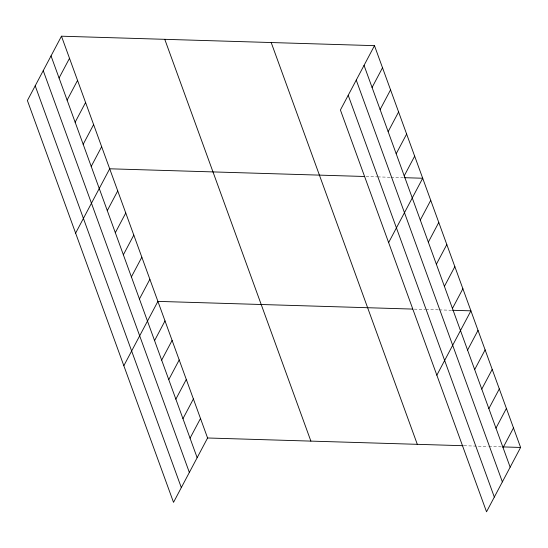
<?xml version="1.0" encoding="UTF-8"?>
<svg xmlns="http://www.w3.org/2000/svg" width="548" height="548" viewBox="0 0 548 548"><rect width="100%" height="100%" fill="white"/><g stroke="black" fill="none" stroke-linecap="round" stroke-linejoin="round"><path stroke-width="0.41" stroke-dasharray="2.74 2.06" d="M366.057 176.531L376.887 176.86M377.723 176.888L390.217 177.264M391.046 177.292L403.54 177.668M414.274 309.127L425.104 309.456M425.94 309.476L438.434 309.853M439.263 309.88L451.764 310.257M463.957 445.736L488.11 446.462M488.946 446.49L501.441 446.867"/><path stroke-width="0.82" d="M61.472 36.202L27.4 100.551L173.517 502.345L207.589 437.989L61.472 36.202L374.483 45.655L520.6 447.449L486.528 511.798L340.411 110.011L374.483 45.655M59.074 78.015L69.507 58.3M67.109 100.113L77.549 80.398M75.145 122.211L85.584 102.497M83.18 144.309L93.619 124.595M91.215 166.407L101.654 146.693M75.617 233.147L109.689 168.791L364.393 176.483M107.292 210.603L117.731 190.889M115.327 232.701L125.766 212.987M123.362 254.799L133.801 235.085M131.397 276.898L141.836 257.183M139.439 298.996L149.871 279.281M123.834 365.735L157.913 301.379L412.61 309.079M154.57 340.609L165.01 320.895M161.667 360.125L172.106 340.411M168.763 379.641L179.203 359.926M175.86 399.156L186.299 379.442M182.957 418.672L193.396 398.958M372.078 87.468L382.518 67.753M190.053 438.188L200.493 418.473M380.12 109.566L390.553 89.851M388.155 131.664L398.595 111.95M396.19 153.762L406.63 134.048M404.225 175.86L414.665 156.146M388.628 242.6L422.7 178.244L404.376 177.689M420.302 220.056L430.735 200.342M428.337 242.154L438.777 222.44M436.372 264.252L446.812 244.538M444.407 286.351L454.847 266.636M452.443 308.456L462.882 288.741M436.845 375.188L470.917 310.839L452.593 310.284M467.581 350.069L478.02 330.355M474.678 369.585L485.117 349.871M481.774 389.101L492.214 369.386M488.871 408.616L499.31 388.902M495.967 428.132L506.407 408.418M503.064 447.648L513.503 427.933M207.589 437.989L463.122 445.709M503.105 446.915L520.6 447.449M364.043 65.37L510.161 467.163M356.248 80.097L502.365 481.891M348.206 95.277L494.323 497.07M271.192 42.532L417.309 444.325M164.77 39.319L310.88 441.113M51.033 55.917L197.15 457.703M43.237 70.644L189.355 472.438M35.202 85.824L181.32 487.617"/></g></svg>
